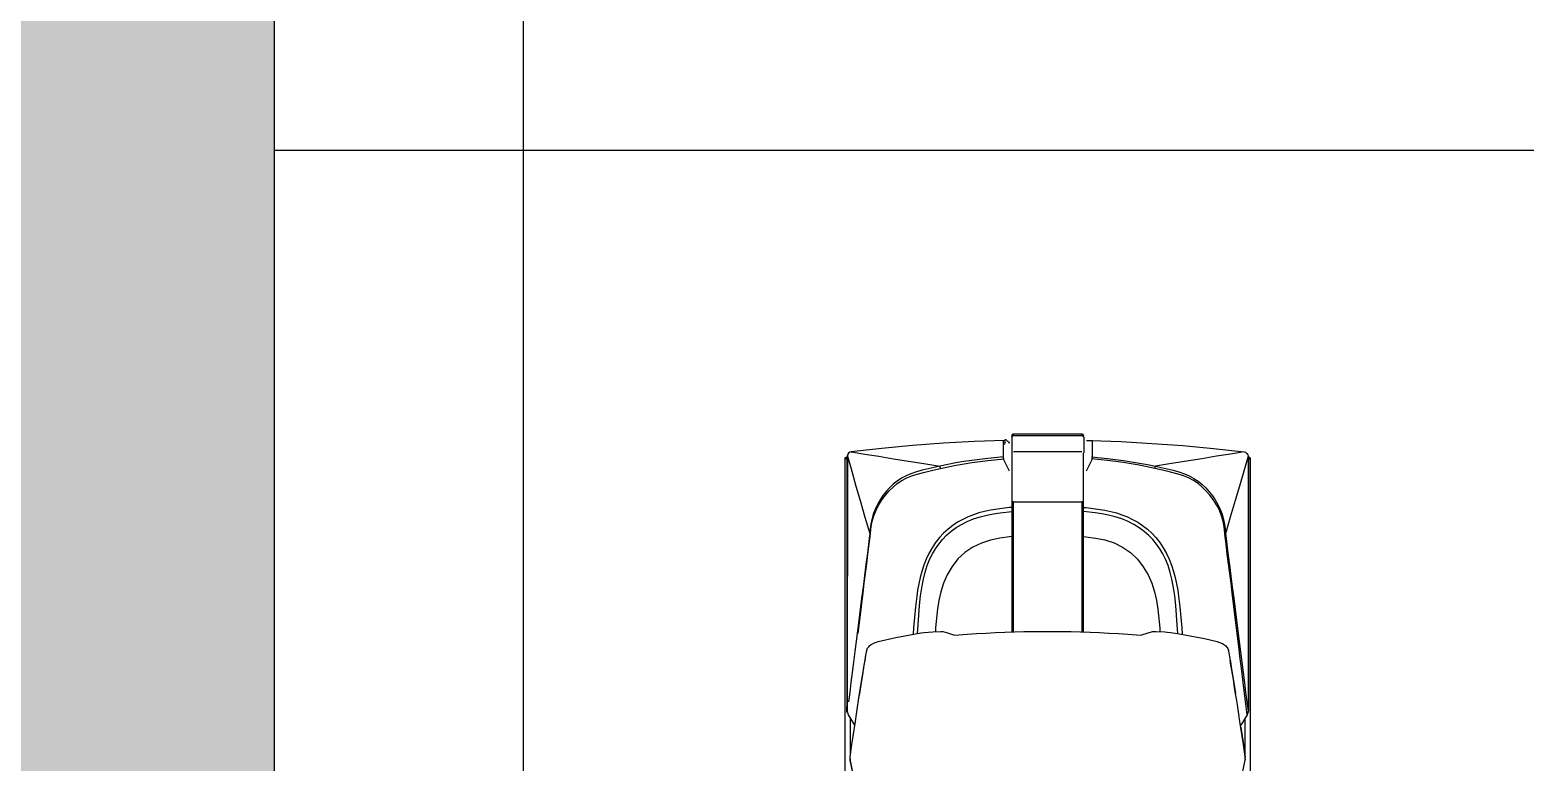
# Model space of a CAD drawing. Header units: millimetres. Extents: x 24547 to 62889, y 34568 to 56011.
# Drawn here: x 27729 to 30911, y 40437 to 41996 of the extents above; entities that cross this region are included whole.
import ezdxf

# ---------------------------------------------------------------- set-up
doc = ezdxf.new("R2010")
doc.units = ezdxf.units.MM
doc.layers.add('www.cad-blocks.net', color=7, linetype='Continuous')

# ---------------------------------------------------------------- blocks, each defined once
blk = doc.blocks.new('A$C510D62A4')
at = {"linetype": 'Continuous'}
for points in [[(862.2, 1990.4), (862, 559.9)], [(0.5, 560.8), (0.6, 1584.6)], [(11.3, 694.9), (20.6, 738.7)], [(842, 738.6), (851.3, 694.8)], [(842.1, 736.6), (851.5, 692.8)], [(11, 690.8), (10.9, 690)], [(10.9, 690), (11.2, 687.9)], [(11, 693), (11.3, 694.9)], [(11, 692.7), (11, 693)], [(11, 691.9), (11, 692.7)], [(11.1, 692.6), (11, 692.2)], [(11, 692.2), (11, 691.9)], [(11.1, 691.2), (11, 690.8)], [(11.1, 694.1), (11.3, 694.9)], [(11.1, 692.9), (11.1, 694.1)], [(11.1, 692.9), (11.1, 692.6)], [(14.6, 661.3), (11.1, 688.3)], [(11.2, 687.9), (11.2, 687.8)], [(11.2, 687.8), (14.6, 661.3)], [(11.6, 606), (11.6, 684.4)], [(851.5, 688.1), (847.9, 661.2)], [(851.4, 687.7), (847.9, 661.2)], [(850.9, 683.5), (850.8, 605.9)], [(851.4, 694), (851.3, 694.8)], [(851.3, 694.8), (851.5, 693.5)], [(851.5, 692.8), (851.4, 694)], [(851.7, 689.9), (851.4, 687.7)], [(851.4, 687.7), (851.4, 687.7)], [(851.5, 693.5), (851.6, 692.6)], [(851.5, 692.8), (851.5, 692.5)], [(851.5, 692.5), (851.6, 692.1)], [(851.5, 691.1), (851.6, 690.7)], [(851.6, 691.8), (851.6, 692.6)], [(851.6, 692.1), (851.6, 691.8)], [(851.6, 690.7), (851.7, 689.9)], [(14.6, 661.3), (22.1, 612.4)], [(14.6, 661.3), (14.6, 661.3)], [(14.6, 661.3), (14.7, 661)], [(20.3, 624.3), (14.7, 661)], [(847.9, 661.2), (840.4, 612.3)], [(846, 648.7), (840.4, 612)], [(847.9, 660.9), (846, 648.7)], [(847.9, 661.2), (847.9, 661.2)], [(847.9, 661.2), (847.9, 660.9)], [(6.7, 598.2), (20.5, 620.1)], [(22.1, 612.4), (24.5, 596.9)], [(840.4, 612.3), (838.1, 596.8)], [(840.4, 612.3), (840.4, 612)], [(842, 620), (841.7, 620.4)], [(855.8, 598.1), (842, 620)], [(3.9, 582.1), (4, 583.8)], [(3.9, 580.4), (3.9, 582.1)], [(3.9, 555.6), (3.9, 580.4)], [(4, 588.4), (4.1, 589.6)], [(4, 587), (4, 588.4)], [(4, 585.4), (4, 587)], [(4, 583.8), (4, 585.4)], [(4.1, 590.7), (4.2, 591.8)], [(4.1, 590.7), (4.9, 590.7)], [(4.1, 589.6), (4.1, 590.7)], [(4.2, 591.8), (4.4, 592.6)], [(4.4, 592.6), (4.5, 593.1)], [(5.1, 593.1), (4.5, 593.1)], [(4.9, 590.7), (5, 592.6)], [(4.9, 560.4), (4.9, 590.7)], [(7.4, 570.9), (4.9, 590.7)], [(5.1, 593.1), (6.7, 598.2)], [(6.7, 598.2), (9.4, 575.8)], [(9.4, 575.8), (12.2, 552.8)], [(24.5, 596.9), (26.8, 582)], [(26.8, 582), (29, 567.7)], [(835.8, 581.9), (833.5, 567.5)], [(838.1, 596.8), (835.8, 581.9)], [(857.4, 592.9), (855.8, 598.1)], [(857.4, 592.9), (857.9, 593)], [(857.5, 590.6), (857.4, 592.5)], [(858.3, 590.6), (857.5, 590.6)], [(857.5, 559.6), (857.5, 590.6)], [(857.9, 593), (858, 592.8)], [(858, 592.8), (858.2, 592.2)], [(858.2, 592.2), (858.3, 590.6)], [(858.3, 590.6), (858.4, 589.5)], [(858.4, 589.5), (858.4, 588.2)], [(858.4, 588.2), (858.5, 586.8)], [(858.5, 586.8), (858.5, 585.3)], [(858.5, 585.3), (858.5, 583.7)], [(858.5, 583.7), (858.5, 582)], [(858.5, 582), (858.5, 580.3)], [(858.5, 559.6), (858.5, 580.3)], [(0.4, 53.3), (0.5, 560.8)], [(3.9, 47.8), (3.9, 555.6)], [(4.9, 47.8), (4.9, 560.4)], [(10, 550.6), (7.4, 570.9)], [(12.6, 529.7), (10, 550.6)], [(12.2, 552.8), (15.1, 529)], [(29, 567.7), (31.2, 553.8)], [(31.2, 553.8), (33.3, 540.4)], [(32, 548.6), (31.2, 553.6)], [(33.5, 539.3), (32, 548.6)], [(829.7, 543.5), (828.3, 534.4)], [(831.3, 553.6), (829.2, 540.3)], [(831.2, 552.9), (829.7, 543.5)], [(832.8, 562.6), (831.2, 552.9)], [(833.5, 567.1), (831.3, 553.6)], [(833.4, 566.8), (832.8, 562.6)], [(833.5, 567.5), (833.5, 567.1)], [(849.8, 529.6), (852.5, 550.5)], [(852.5, 550.5), (855, 570.8)], [(857.4, 47.6), (857.5, 559.6)], [(858.4, 47.6), (858.5, 559.6)], [(862, 559.9), (861.9, 53.2)], [(15.3, 508.3), (12.6, 529.7)], [(15.1, 529), (18.2, 504.3)], [(33.3, 540.4), (35.4, 527.6)], [(35, 530.2), (33.5, 539.3)], [(36.4, 521.5), (35, 530.2)], [(35.4, 527.6), (37.4, 515.2)], [(37.7, 513), (36.4, 521.5)], [(37.4, 515.2), (39.3, 503.4)], [(39.1, 504.8), (37.7, 513)], [(825.2, 515.1), (823.2, 503.3)], [(825.5, 516.9), (824.1, 508.6)], [(827.2, 527.5), (825.2, 515.1)], [(826.8, 525.5), (825.5, 516.9)], [(828.3, 534.4), (826.8, 525.5)], [(829.2, 540.3), (827.2, 527.5)], [(847.1, 508.2), (849.8, 529.6)], [(18.1, 486.3), (15.3, 508.3)], [(21, 463.7), (18.1, 486.3)], [(18.2, 504.3), (21.3, 478.8)], [(21.3, 478.8), (24.5, 452.6)], [(40.4, 496.9), (39.1, 504.8)], [(39.3, 503.4), (41.2, 492.2)], [(41.7, 489.3), (40.4, 496.9)], [(41.2, 492.2), (43, 481.5)], [(42.9, 482), (41.7, 489.3)], [(44.1, 475), (42.9, 482)], [(819.6, 481.4), (817.8, 471.4)], [(819, 478.1), (817.8, 471.2)], [(820.2, 485.3), (819, 478.1)], [(821.3, 492.1), (819.6, 481.4)], [(821.5, 492.8), (820.2, 485.3)], [(823.2, 503.3), (821.3, 492.1)], [(822.8, 500.5), (821.5, 492.8)], [(824.1, 508.6), (822.8, 500.5)], [(841.5, 463.6), (844.3, 486.2)], [(844.3, 486.2), (847.1, 508.2)], [(23.7, 441.7), (21, 463.7)], [(24.5, 452.6), (27.9, 424.9)], [(46.4, 461.7), (44.1, 475)], [(46.3, 462.1), (46.4, 461.5)], [(46.4, 461.5), (46.4, 461.7)], [(46.6, 460.7), (46.5, 461.5)], [(47.2, 458.7), (46.6, 460.7)], [(48, 456.8), (47.2, 458.7)], [(49.1, 455), (48, 456.8)], [(50.5, 453.2), (49.1, 455)], [(52.1, 451.5), (50.5, 453.2)], [(54.1, 449.9), (52.1, 451.5)], [(56.6, 448.2), (54.1, 449.9)], [(59.3, 446.6), (56.6, 448.2)], [(62, 445.3), (59.3, 446.6)], [(801.1, 445.5), (798.2, 444.3)], [(803.9, 446.9), (801.1, 445.5)], [(806.5, 448.4), (803.9, 446.9)], [(808.6, 449.9), (806.5, 448.4)], [(810.5, 451.5), (808.6, 449.9)], [(812, 453.1), (810.5, 451.5)], [(813.3, 454.7), (812, 453.1)], [(814.4, 456.5), (813.3, 454.7)], [(815.2, 458.3), (814.4, 456.5)], [(815.8, 460.2), (815.2, 458.3)], [(816.1, 461.4), (815.8, 460.2)], [(816.7, 464.6), (816.1, 461.4)], [(816.2, 462), (816.1, 461.4)], [(817.8, 471.4), (816.2, 462)], [(817.8, 471.2), (816.7, 464.6)], [(838.7, 441.6), (841.5, 463.6)], [(26.5, 419.3), (23.7, 441.7)], [(29.4, 396.4), (26.5, 419.3)], [(27.9, 424.9), (31.4, 396.5)], [(64.8, 444.2), (62, 445.3)], [(67.7, 443.2), (64.8, 444.2)], [(70.7, 442.3), (67.7, 443.2)], [(97.8, 436), (70.7, 442.3)], [(116.8, 432.1), (97.8, 436)], [(136, 428.3), (116.8, 432.1)], [(155.2, 424.8), (136, 428.3)], [(145.8, 412.9), (144.7, 426.7)], [(154.4, 424.9), (155.6, 406.6)], [(169.8, 422.6), (155.2, 424.8)], [(176.8, 422), (169.8, 422.6)], [(181.6, 421.7), (176.8, 422)], [(200.6, 420.6), (181.6, 421.7)], [(192.8, 413.4), (192.5, 421.1)], [(204.2, 420.4), (200.6, 420.6)], [(230.5, 427.6), (208.4, 420.9)], [(233, 428.4), (230.5, 427.6)], [(260.7, 426.4), (233, 428.4)], [(280.7, 425.1), (260.7, 426.4)], [(300.7, 424), (280.7, 425.1)], [(320.8, 423), (300.7, 424)], [(340.9, 422.2), (320.8, 423)], [(361, 421.6), (340.9, 422.2)], [(355.2, 421.8), (355.1, 147.1)], [(358.3, 144.9), (358.3, 421.7)], [(381.2, 421.1), (361, 421.6)], [(401.3, 420.8), (381.2, 421.1)], [(421.5, 420.6), (401.3, 420.8)], [(441.6, 420.6), (421.5, 420.6)], [(461.8, 420.8), (441.6, 420.6)], [(481.9, 421.1), (461.8, 420.8)], [(502.1, 421.6), (481.9, 421.1)], [(522.2, 422.2), (502.1, 421.6)], [(504.1, 421.7), (504, 144.8)], [(507.2, 147.1), (507.2, 421.8)], [(542.3, 423), (522.2, 422.2)], [(562.3, 424), (542.3, 423)], [(582.4, 425.1), (562.3, 424)], [(602.4, 426.3), (582.4, 425.1)], [(629.5, 428.3), (602.4, 426.3)], [(644.5, 423.7), (629.5, 428.3)], [(654.1, 420.9), (644.5, 423.7)], [(675.4, 421.3), (658.3, 420.4)], [(669.6, 413.3), (670, 421)], [(684.8, 421.9), (675.4, 421.3)], [(693.9, 422.7), (684.8, 421.9)], [(700.7, 423.6), (693.9, 422.7)], [(715.7, 426.2), (700.8, 423.6)], [(708, 424.9), (706.8, 406.6)], [(734.9, 429.8), (715.7, 426.2)], [(716.6, 412.8), (717.7, 426.6)], [(754, 433.7), (734.9, 429.8)], [(792.2, 442.3), (754, 433.7)], [(795.2, 443.2), (792.2, 442.3)], [(798.2, 444.3), (795.2, 443.2)], [(834.5, 424.8), (831, 396.4)], [(833, 396.3), (835.9, 419.2)], [(835.9, 419.2), (838.7, 441.6)], [(32.3, 373.2), (29.4, 396.4)], [(31.4, 396.5), (34.9, 367.6)], [(147.7, 390.7), (145.8, 412.9)], [(149.9, 368.4), (147.7, 390.7)], [(155.6, 406.6), (157, 386.2)], [(157, 386.2), (158.7, 365.5)], [(196.5, 373), (192.8, 413.4)], [(665.9, 372.7), (669.6, 413.3)], [(705.4, 386.1), (703.7, 365.5)], [(706.8, 406.6), (705.4, 386.1)], [(712.5, 368.3), (714.7, 390.7)], [(714.7, 390.7), (716.6, 412.8)], [(831, 396.4), (827.5, 367.5)], [(830.1, 373.1), (833, 396.3)], [(35.2, 349.9), (32.3, 373.2)], [(34.9, 367.6), (38.5, 338.2)], [(152.5, 345.8), (149.9, 368.4)], [(158.7, 365.5), (160.9, 344.7)], [(199.5, 354.7), (196.5, 373)], [(203.8, 336.2), (199.5, 354.7)], [(658.6, 336.4), (662.9, 354.6)], [(662.9, 354.6), (665.9, 372.7)], [(703.7, 365.5), (701.5, 344.6)], [(709.9, 345.7), (712.5, 368.3)], [(827.5, 367.5), (823.9, 338.1)], [(827.1, 349.8), (830.1, 373.1)], [(38.3, 326.4), (35.2, 349.9)], [(41.3, 302.6), (38.3, 326.4)], [(38.5, 338.2), (41, 318)], [(154.4, 332.5), (152.5, 345.8)], [(156.8, 319.2), (154.4, 332.5)], [(159.7, 306), (156.8, 319.2)], [(160.9, 344.7), (163.9, 323.8)], [(163.9, 323.8), (166.7, 309.3)], [(209.6, 317.8), (203.8, 336.2)], [(644.8, 300.1), (652.7, 318.2)], [(652.7, 318.2), (658.6, 336.4)], [(698.5, 323.7), (695.7, 309.2)], [(701.5, 344.6), (698.5, 323.7)], [(702.7, 305.9), (705.6, 319.2)], [(705.6, 319.2), (707.9, 332.5)], [(707.9, 332.5), (709.9, 345.7)], [(821.1, 302.5), (824.1, 326.3)], [(823.9, 338.1), (821.3, 317.9)], [(824.1, 326.3), (827.1, 349.8)], [(41, 318), (43.6, 297.5)], [(44.4, 278.5), (41.3, 302.6)], [(43.6, 297.5), (46.3, 276.8)], [(163.3, 292.8), (159.7, 306)], [(167.5, 279.7), (163.3, 292.8)], [(166.7, 309.3), (170.4, 294.8)], [(170.4, 294.8), (175, 280.5)], [(217.5, 299.9), (209.6, 317.8)], [(227.7, 282.8), (217.5, 299.9)], [(634.6, 282.5), (644.8, 300.1)], [(692, 294.7), (687.4, 280.4)], [(695.7, 309.2), (692, 294.7)], [(694.9, 279.7), (699.1, 292.7)], [(699.1, 292.7), (702.7, 305.9)], [(818.7, 297.4), (816.1, 276.7)], [(818, 278.4), (821.1, 302.5)], [(821.3, 317.9), (818.7, 297.4)], [(47.5, 254.1), (44.4, 278.5)], [(46.3, 276.8), (48.9, 255.9)], [(48.9, 255.9), (51.5, 234.7)], [(172.5, 267), (167.5, 279.7)], [(178.4, 254.6), (172.5, 267)], [(175, 280.5), (180.7, 266.5)], [(185.1, 242.6), (178.4, 254.6)], [(180.7, 266.5), (186.1, 255.5)], [(186.1, 255.5), (192.4, 244.8)], [(240.3, 266.8), (227.7, 282.8)], [(255.1, 252.7), (240.3, 266.8)], [(607.5, 252.3), (622.2, 266.3)], [(622.2, 266.3), (634.6, 282.5)], [(676.2, 255.5), (669.9, 244.8)], [(681.7, 266.4), (676.2, 255.5)], [(677.3, 242.6), (684, 254.6)], [(687.4, 280.4), (681.7, 266.4)], [(684, 254.6), (689.8, 266.9)], [(689.8, 266.9), (694.9, 279.7)], [(813.5, 255.8), (810.9, 234.6)], [(816.1, 276.7), (813.5, 255.8)], [(814.8, 254), (818, 278.4)], [(50.6, 229.3), (47.5, 254.1)], [(52.1, 216.8), (50.6, 229.3)], [(51.5, 234.7), (54.1, 213.2)], [(192.7, 231.2), (185.1, 242.6)], [(192.4, 244.8), (199.5, 234.6)], [(201.3, 220.4), (192.7, 231.2)], [(199.5, 234.6), (207.4, 225)], [(207.4, 225), (216, 216.1)], [(271.8, 241), (255.1, 252.7)], [(290, 232.1), (271.8, 241)], [(309.4, 225.9), (290, 232.1)], [(329.4, 221.8), (309.4, 225.9)], [(532.9, 221.7), (552.8, 226.1)], [(552.8, 226.1), (572.1, 232.4)], [(572.1, 232.4), (590.6, 241.1)], [(590.6, 241.1), (607.5, 252.3)], [(655, 224.9), (646.3, 216)], [(662.8, 234.5), (655, 224.9)], [(661.1, 220.3), (669.6, 231.1)], [(669.9, 244.8), (662.8, 234.5)], [(669.6, 231.1), (677.3, 242.6)], [(810.9, 234.6), (808.3, 213.1)], [(810.2, 216.7), (811.7, 229.2)], [(811.7, 229.2), (814.8, 254)], [(42.5, 177.6), (52.6, 212.5)], [(52.5, 213.7), (52.1, 216.8)], [(52.6, 212.9), (52.5, 213.7)], [(54, 213.2), (52.6, 212.6)], [(52.6, 212.7), (52.6, 212.9)], [(52.6, 212.6), (52.6, 212.7)], [(52.6, 212.6), (52.6, 212.6)], [(52.6, 212.6), (52.6, 212.6)], [(52.6, 212.6), (52.6, 212.6)], [(52.6, 212.6), (52.6, 212.6)], [(52.6, 212.6), (52.6, 212.6)], [(52.6, 212.5), (52.6, 212.6)], [(53.3, 202.2), (52.6, 212.5)], [(52.6, 212.5), (52.6, 212.5)], [(52.6, 212.5), (52.6, 212.5)], [(52.6, 212.5), (52.6, 212.5)], [(54.7, 192), (53.3, 202.2)], [(54.1, 213.2), (54, 213.2)], [(54.1, 213.2), (54.7, 203.3)], [(54.7, 203.3), (56.1, 193.4)], [(56.8, 182.1), (54.7, 192)], [(56.1, 193.4), (58.2, 183.8)], [(209.8, 211.3), (201.3, 220.4)], [(219.1, 202.9), (209.8, 211.3)], [(216, 216.1), (226, 207.5)], [(229.1, 195.2), (219.1, 202.9)], [(226, 207.5), (236.8, 199.7)], [(239.5, 188.2), (229.1, 195.2)], [(236.8, 199.7), (248.1, 192.8)], [(248.1, 192.8), (259.9, 186.8)], [(349.8, 219.2), (329.4, 221.8)], [(355.2, 218.8), (349.8, 219.2)], [(507.2, 218.5), (512.7, 218.9)], [(512.7, 218.9), (532.9, 221.7)], [(614.2, 192.7), (602.5, 186.7)], [(625.6, 199.6), (614.2, 192.7)], [(622.8, 188.2), (633.3, 195.2)], [(636.3, 207.4), (625.6, 199.6)], [(633.3, 195.2), (643.2, 202.9)], [(646.3, 216), (636.3, 207.4)], [(643.2, 202.9), (652.5, 211.3)], [(652.5, 211.3), (661.1, 220.3)], [(806.3, 193.3), (804.1, 183.7)], [(805.5, 182), (807.7, 191.9)], [(807.6, 203.2), (806.3, 193.3)], [(808.3, 213.1), (807.6, 203.2)], [(807.7, 191.9), (809, 202.1)], [(808.3, 213.1), (809.7, 212.5)], [(808.3, 213.1), (808.3, 213.1)], [(809, 202.1), (809.8, 212.4)], [(809.7, 212.8), (809.8, 213.6)], [(809.7, 212.6), (809.7, 212.8)], [(809.7, 212.5), (809.7, 212.6)], [(809.7, 212.5), (809.7, 212.5)], [(809.7, 212.5), (809.7, 212.5)], [(809.7, 212.5), (809.7, 212.5)], [(809.7, 212.5), (809.7, 212.5)], [(809.7, 212.5), (809.7, 212.5)], [(809.7, 212.4), (809.7, 212.5)], [(809.8, 212.4), (809.7, 212.4)], [(809.8, 213.6), (810.2, 216.7)], [(819.9, 177.5), (809.8, 212.4)], [(809.8, 212.4), (809.8, 212.4)], [(809.8, 212.4), (809.8, 212.4)], [(32.2, 142), (42.5, 177.6)], [(60, 171.3), (56.8, 182.1)], [(58.2, 183.8), (61.1, 174.5)], [(64.1, 160.8), (60, 171.3)], [(61.1, 174.5), (65.9, 162.6)], [(68.9, 150.5), (64.1, 160.8)], [(65.9, 162.6), (72, 151.1)], [(250.4, 182.1), (239.5, 188.2)], [(261.6, 176.8), (250.4, 182.1)], [(259.9, 186.8), (273.4, 181.2)], [(273.2, 172.2), (261.6, 176.8)], [(285, 168.3), (273.2, 172.2)], [(273.4, 181.2), (287.3, 176.6)], [(297.1, 165.1), (285, 168.3)], [(287.3, 176.6), (301.5, 173)], [(309.2, 162.6), (297.1, 165.1)], [(301.5, 173), (315.9, 170.1)], [(329.3, 159.3), (309.2, 162.6)], [(315.9, 170.1), (330.4, 167.9)], [(349.6, 157.1), (329.3, 159.3)], [(330.4, 167.9), (355.1, 165.2)], [(532, 167.9), (507.2, 165.2)], [(512.8, 157), (533, 159.3)], [(546.4, 170.1), (532, 167.9)], [(533, 159.3), (553.1, 162.5)], [(560.8, 172.9), (546.4, 170.1)], [(553.1, 162.5), (565.3, 165.1)], [(575.1, 176.6), (560.8, 172.9)], [(565.3, 165.1), (577.3, 168.3)], [(589, 181.1), (575.1, 176.6)], [(577.3, 168.3), (589.2, 172.2)], [(602.5, 186.7), (589, 181.1)], [(589.2, 172.2), (600.7, 176.7)], [(600.7, 176.7), (611.9, 182)], [(611.9, 182), (622.8, 188.2)], [(796.4, 162.5), (790.4, 151)], [(793.4, 150.4), (798.3, 160.7)], [(801.3, 174.4), (796.4, 162.5)], [(798.3, 160.7), (802.3, 171.2)], [(804.1, 183.7), (801.3, 174.4)], [(802.3, 171.2), (805.5, 182)], [(830.2, 141.9), (819.9, 177.5)], [(23.2, 111.1), (32.2, 142)], [(74.6, 140.6), (68.9, 150.5)], [(72, 151.1), (79, 140)], [(80.6, 131.6), (74.6, 140.6)], [(79, 140), (85.9, 130.6)], [(87.3, 123.1), (80.6, 131.6)], [(85.9, 130.6), (93.6, 121.7)], [(355.1, 156.7), (349.6, 157.1)], [(355.1, 147.1), (355.1, 40.4)], [(355.1, 147.1), (355.2, 146.7)], [(355.2, 146.7), (355.4, 146.2)], [(355.4, 146.2), (355.7, 145.9)], [(355.7, 145.9), (356.1, 145.5)], [(356.1, 145.5), (356.5, 145.2)], [(356.5, 145.2), (357.1, 145)], [(357.1, 145), (357.7, 144.9)], [(357.7, 144.9), (358.3, 144.9)], [(504, 144.8), (358.3, 144.9)], [(504, 144.8), (504.6, 144.9)], [(504.6, 144.9), (505.2, 145)], [(505.2, 145), (505.8, 145.2)], [(505.8, 145.2), (506.3, 145.5)], [(506.3, 145.5), (506.7, 145.8)], [(506.7, 145.8), (507, 146.2)], [(507, 146.2), (507.1, 146.6)], [(507.1, 146.6), (507.2, 147.1)], [(507.2, 156.6), (512.8, 157)], [(507.2, 40.3), (507.2, 147.1)], [(776.4, 130.5), (768.7, 121.6)], [(775.1, 123), (781.7, 131.5)], [(783.4, 139.9), (776.4, 130.5)], [(781.7, 131.5), (787.7, 140.5)], [(790.4, 151), (783.4, 139.9)], [(787.7, 140.5), (793.4, 150.4)], [(839.1, 111), (830.2, 141.9)], [(14.1, 79.7), (23.2, 111.1)], [(94.6, 115), (87.3, 123.1)], [(93.6, 121.7), (102.1, 113.4)], [(102.5, 107.5), (94.6, 115)], [(102.1, 113.4), (111.2, 105.9)], [(111.1, 100.8), (102.5, 107.5)], [(120.2, 94.7), (111.1, 100.8)], [(111.2, 105.9), (121, 99.4)], [(121, 99.4), (131.5, 93.9)], [(741.3, 99.3), (730.8, 93.8)], [(751.1, 105.8), (741.3, 99.3)], [(742.1, 94.6), (751.3, 100.7)], [(760.2, 113.3), (751.1, 105.8)], [(751.3, 100.7), (759.8, 107.4)], [(759.8, 107.4), (767.7, 114.9)], [(768.7, 121.6), (760.2, 113.3)], [(767.7, 114.9), (775.1, 123)], [(848.2, 79.6), (839.1, 111)], [(4.9, 47.8), (14.1, 79.7)], [(129.8, 89.5), (120.2, 94.7)], [(139.8, 85.1), (129.8, 89.5)], [(131.5, 93.9), (142.4, 89.3)], [(152, 81), (139.8, 85.1)], [(142.4, 89.3), (153.6, 85.6)], [(164.3, 77.6), (152, 81)], [(153.6, 85.6), (170, 81.3)], [(176.9, 74.6), (164.3, 77.6)], [(167.8, 63.4), (201.9, 69)], [(170, 81.3), (186.5, 77.5)], [(189.4, 71.8), (176.9, 74.6)], [(186.5, 77.5), (203.1, 73.7)], [(202, 69), (189.4, 71.8)], [(201.9, 69), (202, 69)], [(218.8, 65.4), (201.9, 69)], [(202.1, 69.7), (202, 69)], [(202.4, 70.8), (202.1, 69.7)], [(203, 73.2), (202.4, 70.8)], [(203.1, 73.7), (203, 73.6)], [(203, 73.6), (203, 73.2)], [(203.1, 73.7), (219.7, 70.1)], [(235.7, 62.1), (218.8, 65.4)], [(219.7, 70.1), (236.4, 66.8)], [(236.4, 66.8), (253.3, 63.8)], [(253.3, 63.8), (270.1, 61.2)], [(348.2, 78.4), (335.5, 53), (335.5, 15), (348.2, 15)], [(525.6, 15), (525.6, 53), (512.9, 78.4)], [(609.1, 63.8), (592.2, 61.1)], [(625.9, 66.7), (609.1, 63.8)], [(642.6, 70), (625.9, 66.7)], [(626.6, 62), (643.5, 65.3)], [(659.3, 73.6), (642.6, 70)], [(643.5, 65.3), (660.4, 68.9)], [(675.8, 77.5), (659.3, 73.6)], [(659.3, 73.6), (659.3, 73.5)], [(659.3, 73.5), (659.4, 73.2)], [(659.4, 73.2), (659.9, 70.7)], [(659.9, 70.7), (660.2, 69.7)], [(660.2, 69.7), (660.3, 68.9)], [(660.3, 68.9), (672.9, 71.8)], [(660.4, 68.9), (660.3, 68.9)], [(694.5, 63.3), (660.4, 68.9)], [(672.9, 71.8), (685.5, 74.5)], [(692.3, 81.2), (675.8, 77.5)], [(685.5, 74.5), (698, 77.5)], [(708.7, 85.5), (692.3, 81.2)], [(698, 77.5), (710.3, 80.9)], [(719.9, 89.2), (708.7, 85.5)], [(710.3, 80.9), (722.5, 85.1)], [(730.8, 93.8), (719.9, 89.2)], [(722.5, 85.1), (732.5, 89.4)], [(732.5, 89.4), (742.1, 94.6)], [(857.4, 47.6), (848.2, 79.6)], [(3.9, 53.3), (0.4, 53.3)], [(0.4, 53.3), (3.9, 53.3)], [(0.4, 50.8), (0.4, 53.3)], [(0.4, 50.8), (3.9, 50.8)], [(3.9, 47.8), (4.9, 47.8)], [(5.5, 44.4), (4.9, 47.8)], [(7.2, 41.5), (5.5, 44.4)], [(9.9, 39.3), (7.2, 41.5)], [(13.2, 38.3), (9.9, 39.3)], [(13.2, 38.3), (42, 43)], [(78.4, 30.9), (13.2, 38.3)], [(42, 43), (71.9, 47.8)], [(71.9, 47.8), (102.8, 52.9)], [(102.8, 52.9), (134.8, 58.1)], [(134.8, 58.1), (167.8, 63.4)], [(252.7, 59.2), (235.7, 62.1)], [(269.7, 56.5), (252.7, 59.2)], [(303.7, 52.2), (269.7, 56.5)], [(270.1, 61.2), (304.1, 56.7)], [(337.9, 48.8), (303.7, 52.2)], [(304.1, 56.7), (338.2, 53.3)], [(354.5, 6.9), (354.5, 40.4)], [(504, 37.2), (358.3, 37.2)], [(507.2, 6.8), (507.2, 40.3)], [(558.2, 56.7), (524.1, 53.2)], [(524.4, 48.8), (558.6, 52.1)], [(592.2, 61.1), (558.2, 56.7)], [(558.6, 52.1), (592.6, 56.5)], [(592.6, 56.5), (609.6, 59.1)], [(609.6, 59.1), (626.6, 62)], [(727.5, 58), (694.5, 63.3)], [(759.5, 52.8), (727.5, 58)], [(790.4, 47.7), (759.5, 52.8)], [(783.9, 30.8), (849.1, 38.2)], [(820.3, 42.9), (790.4, 47.7)], [(849.1, 38.2), (820.3, 42.9)], [(849.1, 38.2), (852.4, 39.2)], [(852.4, 39.2), (855.1, 41.3)], [(855.1, 41.3), (856.8, 44.3)], [(856.8, 44.3), (857.4, 47.6)], [(858.4, 47.6), (857.4, 47.6)], [(858.4, 53.2), (861.9, 53.2)], [(861.9, 53.2), (858.4, 53.2)], [(861.9, 50.6), (858.4, 50.6)], [(858.4, 46.6), (858.4, 47.6)], [(861.9, 53.2), (861.9, 50.6)], [(143.8, 24.8), (78.4, 30.9)], [(274.7, 16.2), (143.8, 24.8)], [(340.3, 13.8), (274.7, 16.2)], [(355.1, 6.9), (355.1, 3.2)], [(355.2, 6.2), (355.1, 6.9)], [(355.4, 5.7), (355.2, 6.2)], [(355.7, 5.1), (355.4, 5.7)], [(356, 4.6), (355.7, 5.1)], [(356.5, 4.2), (356, 4.6)], [(357.1, 4), (356.5, 4.2)], [(357.7, 3.8), (357.1, 4)], [(358.3, 3.7), (357.7, 3.8)], [(358.3, 0), (358.3, 3.7)], [(504, 3.7), (358.3, 3.7)], [(504, 0), (358.3, 0)], [(504.6, 3.8), (504, 3.7)], [(504, 3.7), (504, 0)], [(505.2, 3.9), (504.6, 3.8)], [(505.8, 4.2), (505.2, 3.9)], [(506.2, 4.6), (505.8, 4.2)], [(506.6, 5.1), (506.2, 4.6)], [(506.9, 5.6), (506.6, 5.1)], [(507.1, 6.2), (506.9, 5.6)], [(507.2, 6.8), (507.1, 6.2)], [(507.2, 3.2), (507.2, 6.8)], [(512.5, 18.3), (513.6, 16.7)], [(512.7, 19.8), (513, 19.3)], [(512.9, 19.8), (513, 19.6)], [(513, 19.6), (514.1, 17.7)], [(514.9, 16.7), (515.1, 16.5)], [(515.1, 16.5), (516.6, 15.3)], [(516.6, 15.3), (518.3, 14.4)], [(518.3, 14.4), (518.6, 14.3)], [(519.5, 13), (522, 12.8)], [(521.6, 13.8), (522, 13.8)], [(522, 13.8), (587.5, 16.2)], [(522, 13.8), (522.1, 15.1)], [(522, 12.8), (522, 13.8)], [(522.1, 15.1), (522.4, 18.4)], [(522.4, 18.2), (522.3, 17.4)], [(522.4, 18.4), (522.8, 22.5)], [(587.5, 16.2), (653.1, 19.8)], [(653.1, 19.8), (718.5, 24.7)], [(718.5, 24.7), (783.9, 30.8)]]:
    blk.add_lwpolyline(points, dxfattribs=at)
for points in [[(208.4, 420.9, -0.084715), (204.2, 420.4)], [(658.4, 420.4, -0.084715), (654.1, 420.9)], [(358.3, 0, -0.414187), (355.1, 3.2)], [(507.2, 3.2, -0.414187), (504, 0)]]:
    blk.add_lwpolyline(points, format="xyb", dxfattribs=at)
blk = doc.blocks.new('FORMAT')
at = {"layer": 'www.cad-blocks.net', "true_color": 0x444444}
blk.add_hatch(color=250, dxfattribs=at).paths.add_polyline_path([(24547.5, 56010.9), (24547.5, 34567.8), (28248.9, 34567.8), (28248.9, 56010.9)])
at = {"layer": 'www.cad-blocks.net'}
blk.add_line((28248.9, 56010.9), (28248.9, 34567.8), dxfattribs=at)
at = {"layer": 'www.cad-blocks.net', "color": 250, "true_color": 0x444444}
blk.add_line((28248.9, 56010.9), (28248.9, 34567.8), dxfattribs=at)
at = {"layer": 'www.cad-blocks.net', "color": 155, "true_color": 0x546d8e}
for p, q in [((28248.9, 55267), (28248.9, 35325.8)), ((28778.4, 55267), (28778.4, 35325.8)), ((28248.9, 41740), (62888.5, 41740))]:
    blk.add_line(p, q, dxfattribs=at)

msp = doc.modelspace()

# ---------------------------------------------------------------- block references
msp.add_blockref('FORMAT', (0, 0))
at = {"rotation": 180}
msp.add_blockref('A$C510D62A4', (30325.9, 41136), dxfattribs=at)

doc.saveas('drawing.dxf')
